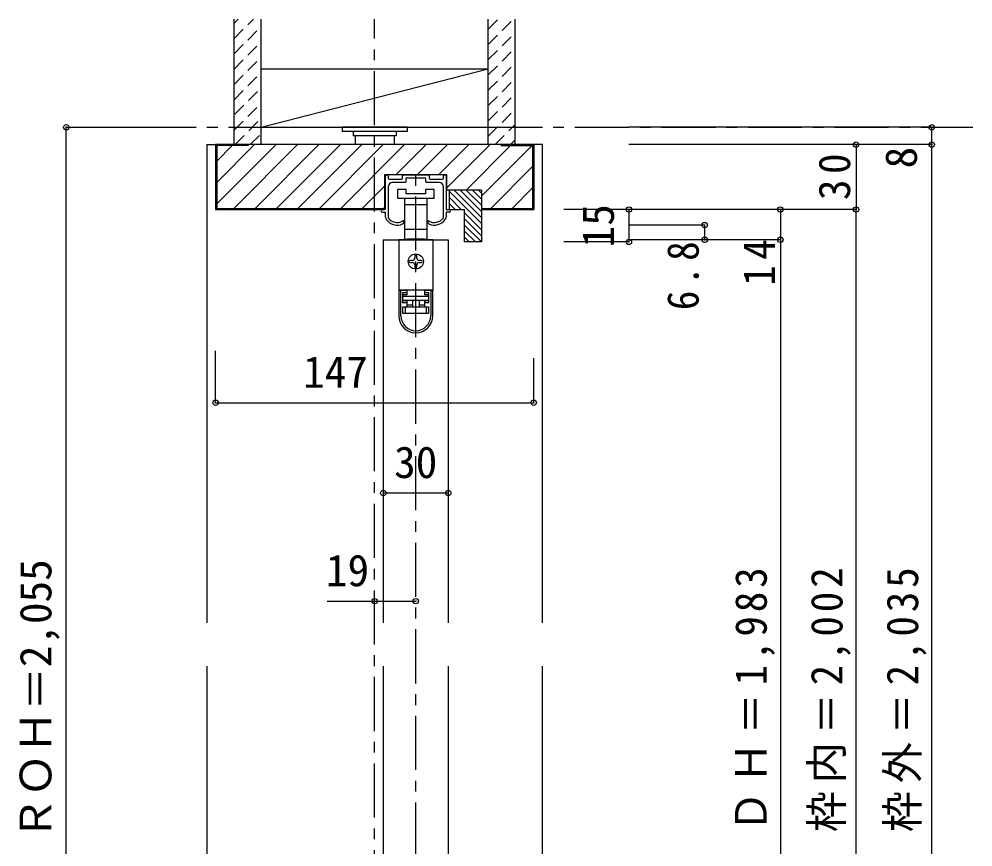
# Model space of a CAD drawing. Units: millimetres at full size, sheet at 1:5; details may follow other scales. Extents: x -973 to 977, y -718 to 696.
# Drawn here: x 123.2 to 564, y -350.1 to 32.5 of the extents above; entities that cross this region are included whole.
import ezdxf
from ezdxf.enums import TextEntityAlignment as Align

# ---------------------------------------------------------------- set-up
doc = ezdxf.new("R2010")
doc.units = ezdxf.units.MM
doc.header["$LTSCALE"] = 5
doc.header["$PDMODE"] = 32
doc.header["$PDSIZE"] = 2.5
doc.linetypes.add('CHAIN1', pattern=[8, 5, -1, 1, -1])
doc.linetypes.add('DASHED1', pattern=[1.8, 1.2, -0.6])
for name, color, linetype in [('0-1_通り芯', 4, 'CHAIN1'), ('0-2_柱', 7, 'Continuous'), ('0-3_仕上げ', 2, 'Continuous'), ('0-4_枠', 3, 'Continuous'), ('0-6_扉', 6, 'Continuous'), ('0-7_金物', 7, 'Continuous'), ('0-B_寸法', 7, 'Continuous'), ('0-C_ハッチ', 4, 'DASHED1')]:
    doc.layers.add(name, color=color, linetype=linetype)
doc.styles.add('ＭＳ ゴシック', font='')
doc.styles.get('ＭＳ ゴシック').set_extended_font_data('MS Gothic')

msp = doc.modelspace()

# ---------------------------------------------------------------- linework, layer by layer
at = {"layer": '0-1_通り芯'}
for p, q in [((287.486, -536.5), (287.486, 32.5)), ((179.986, -17.5), (563.986, -17.5)), ((306.486, -514.5), (306.486, -39.5))]:
    msp.add_line(p, q, dxfattribs=at)
at = {"layer": '0-2_柱'}
msp.add_line((234.986, -17.5), (339.986, 9.5), dxfattribs=at)
at = {"layer": '0-2_柱', "color": 3}
for p, q in [((234.986, 9.5), (339.986, 9.5)), ((234.986, -17.5), (339.986, -17.5))]:
    msp.add_line(p, q, dxfattribs=at)
at = {"layer": '0-3_仕上げ'}
for p, q in [((222.486, -25.5), (222.486, 32.5)), ((234.986, -25.5), (234.986, 32.5)), ((339.986, -25.5), (339.986, 32.5)), ((352.486, -25.5), (352.486, 32.5))]:
    msp.add_line(p, q, dxfattribs=at)
at = {"layer": '0-4_枠', "color": 4}
for p, q in [((209.986, -25.5), (213.986, -25.5)), ((209.986, -25.5), (209.986, -246.5)), ((364.986, -25.5), (360.986, -25.5)), ((364.986, -246.5), (364.986, -25.5)), ((209.986, -266.5), (209.986, -514.5)), ((364.986, -514.5), (364.986, -266.5))]:
    msp.add_line(p, q, dxfattribs=at)
at = {"layer": '0-4_枠'}
for p, q in [((214.486, -26), (214.486, -55)), ((228.986, -26), (214.486, -26)), ((228.986, -25.5), (228.986, -26)), ((345.986, -26), (345.986, -25.5)), ((345.986, -26), (360.486, -26)), ((360.486, -26), (360.486, -55)), ((360.986, -25.5), (360.986, -55.5)), ((336.886, -46.5), (336.886, -70.5)), ((213.986, -55.5), (292.086, -55.5)), ((214.486, -55), (292.086, -55)), ((328.886, -55.5), (328.886, -70.5)), ((336.886, -55), (360.486, -55)), ((336.886, -55.5), (360.986, -55.5)), ((336.886, -70.5), (328.886, -70.5))]:
    msp.add_line(p, q, dxfattribs=at)
for points in [[(360.986, -25.5), (213.986, -25.5), (213.986, -55.5)], [(320.886, -39.5), (292.086, -39.5), (292.086, -55.5)], [(336.886, -46.5), (320.886, -46.5), (320.886, -39.5)], [(321.886, -46.5), (321.886, -51.75), (321.886, -55.5), (328.886, -55.5)]]:
    msp.add_lwpolyline(points, dxfattribs=at)
at = {"layer": '0-6_扉'}
for p, q in [((291.486, -69.5), (291.486, -246.5)), ((291.486, -266.5), (291.486, -506.5)), ((321.486, -266.5), (321.486, -506.5))]:
    msp.add_line(p, q, dxfattribs=at)
msp.add_lwpolyline([(291.486, -69.5), (321.486, -69.5), (321.486, -246.5)], dxfattribs=at)
at = {"layer": '0-7_金物'}
for p, q in [((272.486, -17.5), (272.486, -19.5)), ((302.486, -17.5), (272.486, -17.5)), ((302.486, -17.5), (302.486, -19.5)), ((302.486, -19.5), (272.486, -19.5)), ((277.486, -19.5), (277.486, -21.5)), ((297.486, -21.5), (277.486, -21.5)), ((278.486, -21.5), (278.486, -25.5)), ((296.486, -21.5), (296.486, -25.5)), ((297.486, -19.5), (297.486, -21.5)), ((292.986, -39.5), (293.186, -39.5)), ((300.836, -39.5), (312.136, -39.5)), ((319.786, -39.5), (319.986, -39.5)), ((292.486, -55.5), (292.486, -40)), ((293.686, -40), (293.686, -41)), ((294.186, -41.5), (299.836, -41.5)), ((301.536, -43), (295.686, -43)), ((300.336, -41), (300.336, -40)), ((301.836, -41.3), (301.836, -42.7)), ((311.136, -42.7), (311.136, -41.3)), ((317.286, -43), (311.436, -43)), ((312.636, -40), (312.636, -41)), ((313.136, -41.5), (318.786, -41.5)), ((319.286, -41), (319.286, -40)), ((320.486, -40), (320.486, -55.5)), ((293.686, -45), (293.686, -59.123)), ((297.986, -46.2), (297.986, -50.2)), ((301.986, -46.2), (297.986, -46.2)), ((301.986, -48.2), (301.986, -46.2)), ((310.986, -48.2), (301.986, -48.2)), ((310.986, -46.2), (310.986, -48.2)), ((314.986, -46.2), (310.986, -46.2)), ((314.986, -50.2), (314.986, -46.2)), ((319.286, -59.123), (319.286, -45)), ((297.986, -50.2), (306.486, -50.2)), ((301.236, -50.2), (301.236, -64.8)), ((306.486, -50.2), (314.986, -50.2)), ((311.736, -64.8), (311.736, -50.2)), ((292.486, -55.5), (291.086, -55.5)), ((291.086, -56.7), (292.486, -56.7)), ((292.486, -58.966), (292.486, -56.7)), ((301.236, -53.2), (306.486, -53.2)), ((306.486, -53.2), (311.736, -53.2)), ((320.486, -55.5), (321.886, -55.5)), ((300.986, -61), (300.986, -61.257)), ((311.986, -61.257), (311.986, -61)), ((301.236, -64.8), (301.236, -69.2)), ((306.486, -64.8), (301.236, -64.8)), ((311.736, -64.8), (306.486, -64.8)), ((311.736, -69.2), (311.736, -64.8)), ((298.586, -69.5), (298.586, -92.8)), ((314.386, -69.5), (298.586, -69.5)), ((301.236, -69.2), (302.486, -69.2)), ((310.486, -69.5), (310.486, -69.2)), ((310.486, -69.2), (311.736, -69.2)), ((314.386, -69.5), (314.386, -92.8)), ((304.986, -79), (303.986, -79)), ((305.986, -77), (305.986, -78)), ((306.986, -78), (306.986, -77)), ((308.986, -79), (307.986, -79)), ((303.986, -80), (304.986, -80)), ((305.986, -81), (305.986, -82)), ((306.986, -82), (306.986, -81)), ((307.986, -80), (308.986, -80)), ((298.586, -92.8), (298.586, -92.9)), ((314.386, -92.8), (298.586, -92.8)), ((298.586, -92.9), (298.586, -104.6)), ((299.586, -92.9), (298.586, -92.9)), ((299.586, -104.6), (299.586, -92.9)), ((302.286, -92.9), (299.586, -92.9)), ((300.386, -93.9), (302.286, -93.9)), ((300.386, -93.9), (300.386, -98.6)), ((302.286, -94.9), (300.386, -94.9)), ((302.486, -95), (300.586, -95)), ((300.586, -95), (300.586, -95.5)), ((301.586, -92.9), (301.586, -92.8)), ((302.286, -92.9), (302.286, -93.9)), ((302.286, -93.9), (302.286, -94.9)), ((302.486, -95), (302.486, -92.8)), ((310.486, -92.8), (310.486, -95)), ((312.386, -95), (310.486, -95)), ((310.686, -93.9), (310.686, -92.9)), ((313.386, -92.9), (310.686, -92.9)), ((310.686, -93.9), (312.586, -93.9)), ((311.386, -92.8), (311.386, -92.9)), ((312.386, -95.5), (312.386, -95)), ((312.586, -98.6), (312.586, -93.9)), ((314.386, -92.8), (314.386, -92.9)), ((314.386, -104.6), (314.386, -92.9)), ((302.286, -98.6), (300.386, -98.6)), ((300.586, -103.5), (300.586, -100.5)), ((300.586, -100.5), (301.586, -100.5)), ((301.586, -100.5), (301.586, -103.5)), ((301.586, -100.5), (311.386, -100.5)), ((302.286, -98.6), (302.286, -100.5)), ((302.486, -99.5), (302.486, -97.5)), ((302.486, -99.5), (304.986, -99.5)), ((302.486, -100.5), (302.486, -99.5)), ((304.986, -97.5), (304.986, -100.5)), ((307.986, -97.5), (307.986, -100.5)), ((310.486, -97.5), (310.486, -99.5)), ((310.686, -97.6), (312.586, -97.6)), ((310.686, -98.6), (310.686, -97.6)), ((310.686, -100.5), (310.686, -98.6)), ((312.586, -98.6), (310.686, -98.6)), ((311.386, -103.5), (311.386, -100.5)), ((311.386, -100.5), (312.386, -100.5)), ((312.386, -100.5), (312.386, -103.5)), ((301.586, -103.5), (300.586, -103.5)), ((311.386, -103.5), (301.586, -103.5)), ((312.386, -103.5), (311.386, -103.5))]:
    msp.add_line(p, q, dxfattribs=at)
for points in [[(310.836, -41), (306.786, -41), (306.486, -40.7), (306.186, -41), (302.136, -41)], [(321.886, -56.7), (320.486, -56.7), (320.486, -58.966)], [(310.486, -69.2), (302.486, -69.2), (302.486, -69.5)], [(312.586, -94.9), (310.686, -94.9), (310.686, -93.9)], [(314.386, -92.9), (313.386, -92.9), (313.386, -104.6)], [(300.386, -97.6), (302.286, -97.6), (302.286, -98.6)], [(307.986, -99.5), (310.486, -99.5), (310.486, -100.5)]]:
    msp.add_lwpolyline(points, dxfattribs=at)
msp.add_lwpolyline([(312.386, -97.5), (300.586, -97.5), (300.586, -95.5), (312.386, -95.5)], close=True, dxfattribs=at)
msp.add_circle((306.486, -79.5), 3.5, dxfattribs=at)
for centre, radius, start, end in [((292.986, -40), 0.5, 90, 180), ((293.186, -40), 0.5, 360, 90), ((300.836, -40), 0.5, 90, 180), ((312.136, -40), 0.5, 0, 90), ((319.786, -40), 0.5, 90, 180), ((319.986, -40), 0.5, 0, 90), ((294.186, -41), 0.5, 180, 270), ((295.686, -45), 2, 90, 180), ((299.836, -41), 0.5, 270, 0), ((301.536, -42.7), 0.3, 270, 360), ((302.136, -41.3), 0.3, 90, 180), ((310.836, -41.3), 0.3, 0, 90), ((311.436, -42.7), 0.3, 180, 270), ((313.136, -41), 0.5, 180, 270), ((317.286, -45), 2, 0, 90), ((318.786, -41), 0.5, 270, 360), ((291.086, -56.1), 0.6, 90, 270), ((321.886, -56.1), 0.6, 270, 90), ((294.486, -58.966), 2, 180, 215.95057), ((297.886, -56.5), 6.2, 215.95057, 293.81884), ((293.986, -59.123), 0.3, 180, 213.92311), ((297.886, -56.5), 5, 213.92311, 301.89079), ((299.986, -61.257), 1, 293.81884, 0), ((300.686, -61), 0.3, 360, 121.89079), ((312.286, -61), 0.3, 58.10921, 180), ((312.986, -61.257), 1, 180, 246.18116), ((315.086, -56.5), 5, 238.10921, 326.07689), ((315.086, -56.5), 6.2, 246.18116, 324.04943), ((318.986, -59.123), 0.3, 326.07689, 360), ((318.486, -58.966), 2, 324.04943, 360), ((303.986, -79.5), 0.5, 90, 180), ((304.986, -78), 1, 270, 0), ((306.486, -77), 0.5, 90, 180), ((306.486, -77), 0.5, 0, 90), ((307.986, -78), 1, 180, 270), ((308.986, -79.5), 0.5, 0, 90), ((303.986, -79.5), 0.5, 180, 270), ((304.986, -81), 1, 0, 90), ((306.486, -82), 0.5, 180, 270), ((306.486, -82), 0.5, 270, 0), ((307.986, -81), 1, 90, 180), ((308.986, -79.5), 0.5, 270, 0), ((306.486, -104.6), 7.9, 180, 0), ((306.486, -104.6), 6.9, 180, 0)]:
    msp.add_arc(centre, radius, start, end, dxfattribs=at)
at = {"layer": '0-B_寸法', "color": 4}
for p, q in [((144.986, -17.5), (179.986, -17.5)), ((144.986, -526.5), (144.986, -17.5)), ((544.986, -17.5), (404.986, -17.5)), ((544.986, -25.5), (544.986, -17.5)), ((544.986, -25.5), (404.986, -25.5)), ((509.986, -25.5), (509.986, -55.5)), ((544.986, -514.5), (544.986, -25.5)), ((404.986, -55.5), (374.986, -55.5)), ((509.986, -55.5), (404.986, -55.5)), ((404.986, -55.5), (404.986, -70.5)), ((474.986, -55.5), (474.986, -69.5)), ((509.986, -511.5), (509.986, -55.5)), ((439.986, -62.7), (404.986, -62.7)), ((439.986, -62.7), (439.986, -69.5)), ((404.986, -70.5), (374.986, -70.5)), ((474.986, -69.5), (404.986, -69.5)), ((474.986, -69.5), (474.986, -506.5)), ((213.986, -144.804), (213.986, -120.746)), ((360.986, -144.804), (360.986, -124.246)), ((213.986, -144.804), (360.986, -144.804)), ((291.486, -186.5), (321.486, -186.5)), ((265.486, -236.5), (306.486, -236.5))]:
    msp.add_line(p, q, dxfattribs=at)
at = {"layer": '0-B_寸法'}
for p in [(144.986, -17.5), (544.986, -17.5), (509.986, -25.5), (544.986, -25.5), (404.986, -55.5), (474.986, -55.5), (509.986, -55.5), (439.986, -62.7), (404.986, -70.5), (439.986, -69.5), (474.986, -69.5), (213.986, -144.804), (360.986, -144.804), (291.486, -186.5), (321.486, -186.5), (287.486, -236.5), (306.486, -236.5)]:
    msp.add_point(p, dxfattribs=at)
at = {"layer": '0-C_ハッチ'}
for p, q in [((222.486, 23.534), (231.453, 32.5)), ((222.486, 30.605), (224.381, 32.5)), ((339.986, 20.826), (351.661, 32.5)), ((339.986, 27.897), (344.59, 32.5)), ((222.486, 16.463), (234.986, 28.963)), ((339.986, 13.754), (352.486, 26.254)), ((222.486, 9.392), (234.986, 21.892)), ((339.986, 6.683), (352.486, 19.183)), ((222.486, 2.321), (234.986, 14.821)), ((339.986, -0.388), (352.486, 12.112)), ((222.486, -4.751), (234.986, 7.749)), ((339.986, -7.459), (352.486, 5.041)), ((222.808, -11.5), (234.986, 0.678)), ((339.986, -14.53), (352.486, -2.03)), ((222.458, -18.921), (234.986, -6.393)), ((339.986, -21.601), (352.486, -9.101)), ((222.95, -25.5), (234.986, -13.464)), ((343.158, -25.5), (352.486, -16.172)), ((230.021, -25.5), (234.986, -20.535)), ((350.229, -25.5), (352.486, -23.243))]:
    msp.add_line(p, q, dxfattribs=at)
at = {"layer": '0-C_ハッチ', "linetype": 'Continuous'}
for p, q in [((214.486, -52.946), (241.932, -25.5)), ((214.486, -43.046), (232.032, -25.5)), ((214.486, -33.147), (221.633, -26)), ((222.331, -55), (251.831, -25.5)), ((232.231, -55), (261.731, -25.5)), ((242.13, -55), (271.63, -25.5)), ((252.03, -55), (281.53, -25.5)), ((261.929, -55), (291.429, -25.5)), ((271.829, -55), (301.329, -25.5)), ((297.228, -39.5), (311.228, -25.5)), ((307.128, -39.5), (321.128, -25.5)), ((317.027, -39.5), (331.027, -25.5)), ((320.886, -45.54), (340.927, -25.5)), ((329.826, -46.5), (350.326, -26)), ((336.886, -49.339), (360.226, -26)), ((341.125, -55), (360.486, -35.639)), ((281.728, -55), (292.086, -44.642)), ((321.886, -47.032), (336.886, -62.032)), ((324.183, -46.5), (336.886, -59.203)), ((327.011, -46.5), (336.886, -56.375)), ((329.84, -46.5), (336.886, -53.547)), ((332.668, -46.5), (336.886, -50.718)), ((335.497, -46.5), (336.886, -47.89)), ((351.025, -55), (360.486, -45.538)), ((321.886, -49.86), (327.526, -55.5)), ((321.886, -52.689), (324.698, -55.5)), ((291.628, -55), (292.086, -54.541)), ((328.886, -56.86), (336.886, -64.86)), ((328.886, -59.689), (336.886, -67.689)), ((328.886, -62.517), (336.869, -70.5)), ((328.886, -65.346), (334.041, -70.5)), ((328.886, -68.174), (331.212, -70.5))]:
    msp.add_line(p, q, dxfattribs=at)

# ---------------------------------------------------------------- texts
at = {"layer": '0-B_寸法', "style": 'ＭＳ ゴシック'}
for s, p in [('8', (542.486, -36.5)), ('15', (402.486, -73)), ('ＲＯＨ＝2,055', (142.486, -347))]:
    msp.add_text(s, height=14.66, rotation=90, dxfattribs=at).set_placement(p, align=Align.BOTTOM_LEFT)
for s, p in [('147', (254.405, -142.304)), ('30', (296.486, -184)), ('19', (264.986, -234))]:
    msp.add_text(s, height=14.66, dxfattribs=at).set_placement(p, align=Align.BOTTOM_LEFT)
at = {"layer": '0-B_寸法', "char_height": 14.66, "attachment_point": 7, "rotation": 90, "style": 'ＭＳ ゴシック'}
for s, insert in [('\\T1.27;\\W0.95;30', (507.486, -51.125)), ('\\T1.27;\\W0.95;14', (472.486, -90.75)), ('\\T1.27;\\W0.9;6.8', (437.486, -102)), ('\\T1.19;\\W0.95;ＤＨ＝1,983', (472.486, -343.25)), ('\\T1.19;\\W0.95;枠内＝2,002', (507.486, -343.25)), ('\\T1.19;\\W0.95;枠外＝2,035', (542.486, -343.25))]:
    msp.add_mtext(s, dxfattribs=dict(at, insert=insert))

doc.saveas('drawing.dxf')
